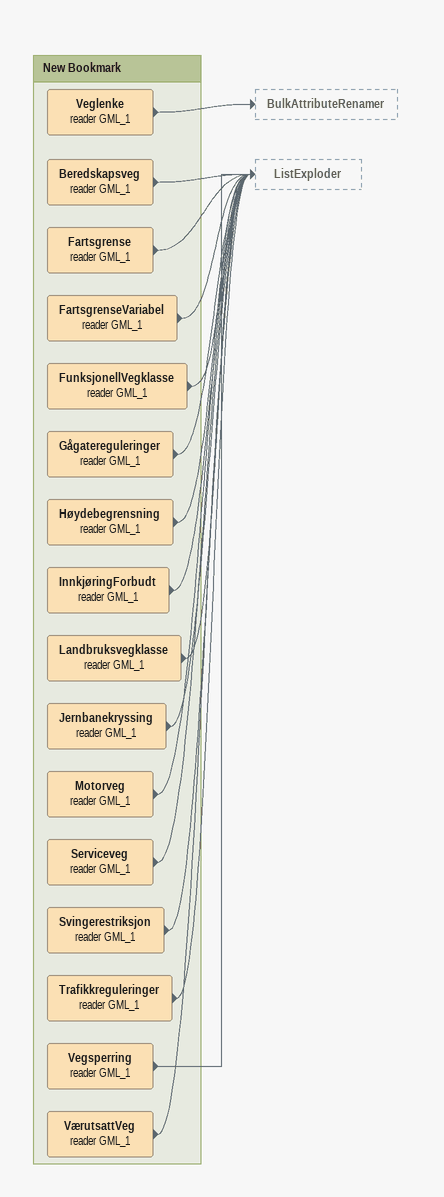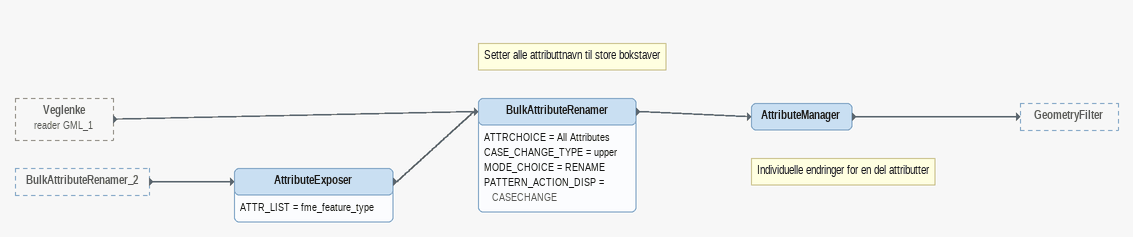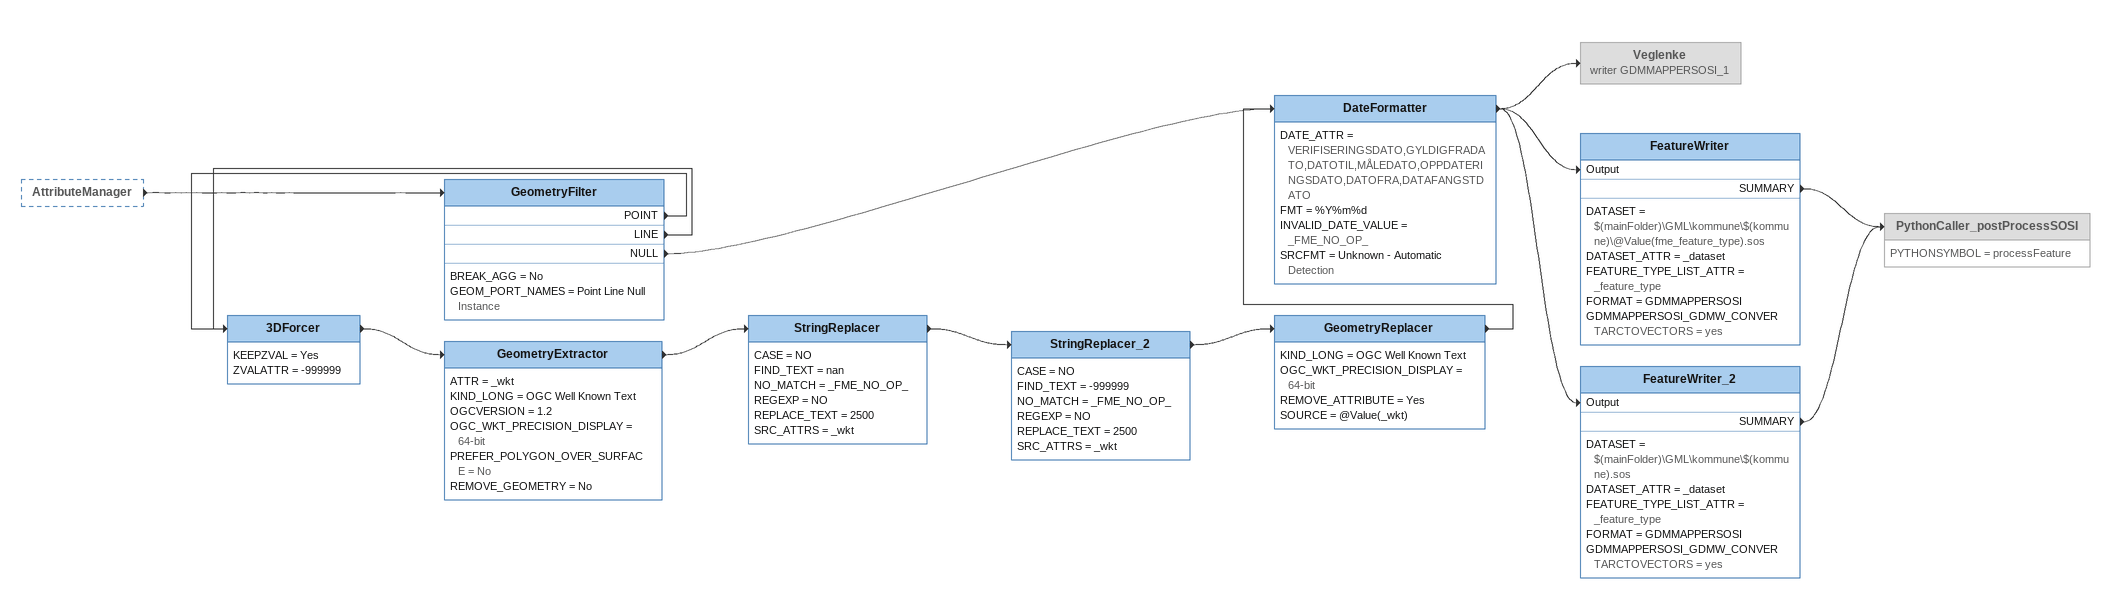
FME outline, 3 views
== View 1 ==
Bookmark: New Bookmark
Veglenke (reader GML_1)
    -> BulkAttributeRenamer
Beredskapsveg (reader GML_1)
    -> ListExploder
Fartsgrense (reader GML_1)
    -> ListExploder
FartsgrenseVariabel (reader GML_1)
    -> ListExploder
FunksjonellVegklasse (reader GML_1)
    -> ListExploder
Gågatereguleringer (reader GML_1)
    -> ListExploder
Høydebegrensning (reader GML_1)
    -> ListExploder
InnkjøringForbudt (reader GML_1)
    -> ListExploder
Landbruksvegklasse (reader GML_1)
    -> ListExploder
Jernbanekryssing (reader GML_1)
    -> ListExploder
Motorveg (reader GML_1)
    -> ListExploder
Serviceveg (reader GML_1)
    -> ListExploder
Svingerestriksjon (reader GML_1)
    -> ListExploder
Trafikkreguleringer (reader GML_1)
    -> ListExploder
Vegsperring (reader GML_1)
    -> ListExploder
VærutsattVeg (reader GML_1)
    -> ListExploder

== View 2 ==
Veglenke (reader GML_1) [outside]
    -> BulkAttributeRenamer
BulkAttributeRenamer_2 [outside]
    -> AttributeExposer
AttributeExposer
    ATTR_LIST = fme_feature_type
    -> BulkAttributeRenamer
Note: Setter alle attributtnavn til store bokstaver
BulkAttributeRenamer
    ATTRCHOICE = All Attributes
    CASE_CHANGE_TYPE = upper
    MODE_CHOICE = RENAME
    PATTERN_ACTION_DISP = CASECHANGE
    -> AttributeManager
Note: Individuelle endringer for en del attributter
AttributeManager
    -> GeometryFilter

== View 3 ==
AttributeManager [outside]
    -> GeometryFilter
GeometryFilter
    BREAK_AGG = No
    GEOM_PORT_NAMES = Point Line Null Instance
    POINT -> 3DForcer
    LINE -> 3DForcer
    NULL -> DateFormatter
3DForcer
    KEEPZVAL = Yes
    ZVALATTR = -999999
    -> GeometryExtractor
GeometryExtractor
    ATTR = _wkt
    KIND_LONG = OGC Well Known Text
    OGCVERSION = 1.2
    OGC_WKT_PRECISION_DISPLAY = 64-bit
    PREFER_POLYGON_OVER_SURFACE = No
    REMOVE_GEOMETRY = No
    -> StringReplacer
StringReplacer
    CASE = NO
    FIND_TEXT = nan
    NO_MATCH = _FME_NO_OP_
    REGEXP = NO
    REPLACE_TEXT = 2500
    SRC_ATTRS = _wkt
    -> StringReplacer_2
StringReplacer_2
    CASE = NO
    FIND_TEXT = -999999
    NO_MATCH = _FME_NO_OP_
    REGEXP = NO
    REPLACE_TEXT = 2500
    SRC_ATTRS = _wkt
    -> GeometryReplacer
GeometryReplacer
    KIND_LONG = OGC Well Known Text
    OGC_WKT_PRECISION_DISPLAY = 64-bit
    REMOVE_ATTRIBUTE = Yes
    SOURCE = @Value(_wkt)
    -> DateFormatter
DateFormatter
    DATE_ATTR = VERIFISERINGSDATO,GYLDIGFRADATO,DATOTIL,MÅLEDATO,OPPDATERINGSDATO,DATOFRA,DATAFANGSTDATO
    FMT = %Y%m%d
    INVALID_DATE_VALUE = _FME_NO_OP_
    SRCFMT = Unknown - Automatic Detection
    -> Veglenke (writer GDMMAPPERSOSI_1)
    -> FeatureWriter [Output]
    -> FeatureWriter_2 [Output]
Veglenke (writer GDMMAPPERSOSI_1) [off]
FeatureWriter
    DATASET = $(mainFolder)\GML\kommune\$(kommune)\@Value(fme_feature_type).sos
    DATASET_ATTR = _dataset
    FEATURE_TYPE_LIST_ATTR = _feature_type
    FORMAT = GDMMAPPERSOSI
    GDMMAPPERSOSI_GDMW_CONVERTARCTOVECTORS = yes
    SUMMARY -> PythonCaller_postProcessSOSI
FeatureWriter_2
    DATASET = $(mainFolder)\GML\kommune\$(kommune).sos
    DATASET_ATTR = _dataset
    FEATURE_TYPE_LIST_ATTR = _feature_type
    FORMAT = GDMMAPPERSOSI
    GDMMAPPERSOSI_GDMW_CONVERTARCTOVECTORS = yes
    SUMMARY -> PythonCaller_postProcessSOSI
PythonCaller_postProcessSOSI [off]
    PYTHONSYMBOL = processFeature
